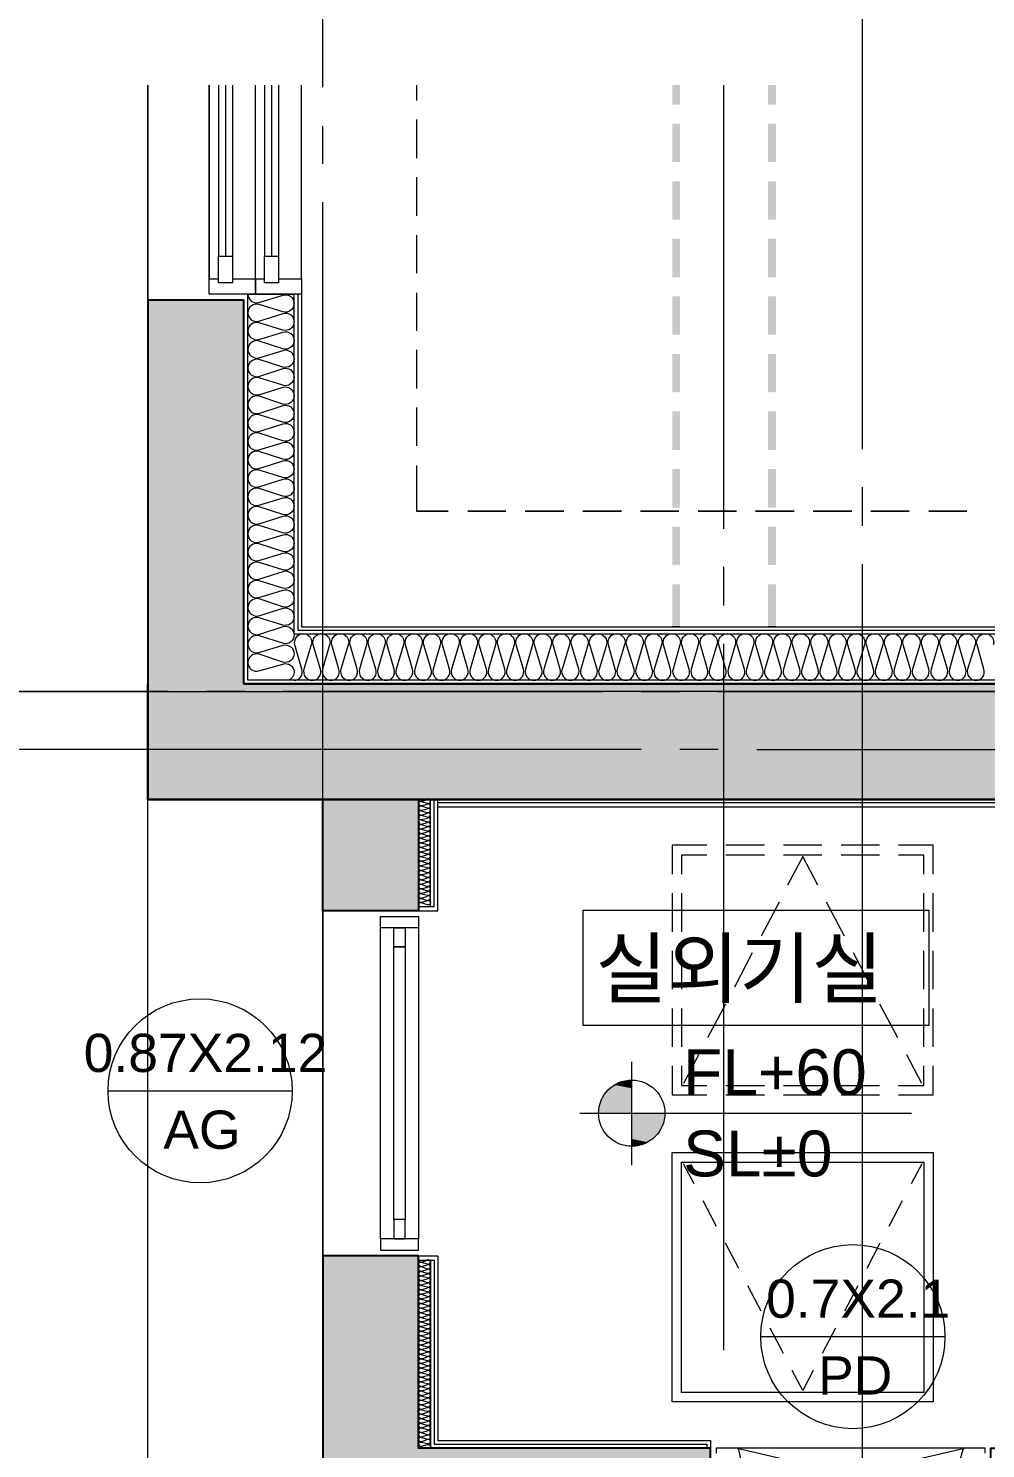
# Model space of a CAD drawing. Header units: millimetres. Extents: x 906 to 41302, y 848 to 28850.
# Drawn here: x 15988 to 18481, y 19970 to 23669 of the extents above; entities that cross this region are included whole.
import ezdxf

# ---------------------------------------------------------------- set-up
doc = ezdxf.new("R2010")
doc.units = ezdxf.units.MM
for name, color, linetype in [('PDF_A-ANNO-PONT', 7, 'Continuous'), ('PDF_A-FLOR-ROOM-IDEN', 7, 'Continuous'), ('PDF_A-ST-AXIS-CEN', 7, 'Continuous'), ('PDF_A-WIN-IDEN', 7, 'Continuous'), ('PDF_X-단위세대$및$주동평면도$A-DOOR', 7, 'Continuous'), ('PDF_X-단위세대$및$주동평면도$A-FIN-INSL', 7, 'Continuous'), ('PDF_X-단위세대$및$주동평면도$A-FIN-INSL-HID', 7, 'Continuous'), ('PDF_X-단위세대$및$주동평면도$A-FLOR-EQPM', 7, 'Continuous'), ('PDF_X-단위세대$및$주동평면도$A-FLOR-FLIN-TYP', 7, 'Continuous'), ('PDF_X-단위세대$및$주동평면도$A-FLOR-OPEN-BELO', 7, 'Continuous'), ('PDF_X-단위세대$및$주동평면도$A-ST-AXIS-CEN', 7, 'Continuous'), ('PDF_X-단위세대$및$주동평면도$A-ST-AXIS-CEN-SUB', 7, 'Continuous'), ('PDF_X-단위세대$및$주동평면도$A-ST-CONC', 7, 'Continuous'), ('PDF_X-단위세대$및$주동평면도$A-WALL-DRY', 7, 'Continuous'), ('PDF_X-단위세대$및$주동평면도$A-WIN', 7, 'Continuous'), ('PDF_문자', 7, 'Continuous')]:
    doc.layers.add(name, color=color, linetype=linetype)
doc.layers.add('PDF_X-단위세대$및$주동평면도$A-FIN-INSL-HAT', color=7, linetype='Continuous', true_color=0x666666)
doc.layers.add('PDF_X-단위세대$및$주동평면도$S-ST-CONC-PAT1', color=7, linetype='Continuous', true_color=0xb7b7b7)
doc.styles.add('PDF Arial', font='arial.ttf')

msp = doc.modelspace()

# ---------------------------------------------------------------- linework, layer by layer
at = {"layer": 'PDF_A-ANNO-PONT', "lineweight": 13}
for points in [[(17558.8, 20977.2), (17558.8, 20708.4)], [(18288, 20842.8), (17424.4, 20842.8)]]:
    msp.add_lwpolyline(points, dxfattribs=at)
msp.add_circle((17559.3, 20843.4), 86.3, dxfattribs=at)
at = {"layer": 'PDF_A-ANNO-PONT', "transparency": 33554559}
for points in [[(17502.7, 20908.4), (17558.8, 20897.9), (17492.1, 20897.9)], [(17515.4, 20916.9), (17558.8, 20908.4), (17502.7, 20908.4)], [(17558.8, 20908.4), (17502.7, 20908.4), (17558.8, 20897.9)], [(17529.2, 20923.3), (17558.8, 20916.9), (17515.4, 20916.9)], [(17558.8, 20916.9), (17515.4, 20916.9), (17558.8, 20908.4)], [(17544, 20927.5), (17558.8, 20923.3), (17529.2, 20923.3)], [(17558.8, 20923.3), (17529.2, 20923.3), (17558.8, 20916.9)], [(17558.8, 20928.6), (17558.8, 20927.5), (17544, 20927.5)], [(17558.8, 20927.5), (17544, 20927.5), (17558.8, 20923.3)], [(17477.3, 20872.5), (17558.8, 20857.6), (17474.2, 20857.6)], [(17483.7, 20886.2), (17558.8, 20872.5), (17477.3, 20872.5)], [(17558.8, 20872.5), (17477.3, 20872.5), (17558.8, 20857.6)], [(17492.1, 20897.9), (17558.8, 20886.2), (17483.7, 20886.2)], [(17558.8, 20886.2), (17483.7, 20886.2), (17558.8, 20872.5)], [(17558.8, 20897.9), (17492.1, 20897.9), (17558.8, 20886.2)], [(17474.2, 20857.6), (17558.8, 20842.8), (17472, 20842.8)], [(17558.8, 20857.6), (17474.2, 20857.6), (17558.8, 20842.8)], [(17645.6, 20842.8), (17558.8, 20842.8), (17643.5, 20828)], [(17558.8, 20842.8), (17643.5, 20828), (17558.8, 20828)], [(17643.5, 20828), (17558.8, 20828), (17640.3, 20813.2)], [(17558.8, 20828), (17640.3, 20813.2), (17558.8, 20813.2)], [(17640.3, 20813.2), (17558.8, 20813.2), (17634, 20799.4)], [(17558.8, 20813.2), (17634, 20799.4), (17558.8, 20799.4)], [(17634, 20799.4), (17558.8, 20799.4), (17624.4, 20786.7)], [(17558.8, 20799.4), (17624.4, 20786.7), (17558.8, 20786.7)], [(17624.4, 20786.7), (17558.8, 20786.7), (17613.9, 20776.2)], [(17558.8, 20786.7), (17613.9, 20776.2), (17558.8, 20776.2)], [(17613.9, 20776.2), (17558.8, 20776.2), (17602.2, 20767.7)], [(17558.8, 20776.2), (17602.2, 20767.7), (17558.8, 20767.7)], [(17602.2, 20767.7), (17558.8, 20767.7), (17588.5, 20761.3)], [(17558.8, 20767.7), (17588.5, 20761.3), (17558.8, 20761.3)], [(17558.8, 20761.3), (17558.8, 20757.1), (17573.6, 20757.1)], [(17558.8, 20761.3), (17588.5, 20761.3), (17573.6, 20757.1)], [(17558.8, 20757.1), (17573.6, 20757.1), (17558.8, 20756)]]:
    msp.add_solid(points, dxfattribs=at)
at = {"layer": 'PDF_A-FLOR-ROOM-IDEN', "lineweight": 13}
msp.add_lwpolyline([(17432.9, 21071.4), (17432.9, 21372), (18332.5, 21372), (18332.5, 21071.4)], close=True, dxfattribs=at)
at = {"layer": 'PDF_A-ST-AXIS-CEN', "lineweight": 5}
for points in [[(16754.5, 23516.2), (16754.5, 25021.1)], [(17884.8, 21791.1), (19884, 21791.1), (19884, 25021.1)], [(18160, 22573.2), (18160, 25021.1)], [(16754.5, 23316.2), (16754.5, 23415.6)], [(16754.5, 20216.3), (16754.5, 23216.7)], [(18160, 22373.2), (18160, 22473.7)], [(18160, 19825.8), (18160, 22273.7)], [(17584.2, 21791.1), (14584.9, 21791.1)], [(17784.2, 21791.1), (17684.8, 21791.1)], [(16754.5, 20016.3), (16754.5, 20115.8)]]:
    msp.add_lwpolyline(points, dxfattribs=at)
at = {"layer": 'PDF_A-WIN-IDEN', "lineweight": 13}
for points in [[(16674.1, 20901), (16194.6, 20901)], [(18374.8, 20260.7), (17894.3, 20260.7)]]:
    msp.add_lwpolyline(points, dxfattribs=at)
for centre in [(16435.4, 20901.6), (18135.1, 20261.3)]:
    msp.add_circle(centre, 239.7, dxfattribs=at)
at = {"layer": 'PDF_X-단위세대$및$주동평면도$A-DOOR', "lineweight": 9}
for points in [[(17844.6, 19887.2), (17844.6, 19939), (17838.2, 19967.6, 0.364335), (17834, 19970.8), (17780, 19970.8), (17779, 19970.8), (17779, 19958.1)], [(18479.6, 19958.1), (18479.6, 19970.8), (18478.5, 19970.8), (18425.6, 19970.8, 0.364335), (18421.4, 19967.6), (18414, 19939), (18414, 19887.2)]]:
    msp.add_lwpolyline(points, format="xyb", dxfattribs=at)
for points in [[(17779, 19970.8), (17779, 19970.8)], [(17780, 19970.8), (17780, 19970.8)], [(17834, 19970.8), (17834, 19970.8)], [(18425.6, 19970.8), (18425.6, 19970.8)], [(18478.5, 19970.8), (18478.5, 19970.8)], [(18479.6, 19970.8), (18479.6, 19970.8)]]:
    msp.add_lwpolyline(points, dxfattribs=at)
at = {"layer": 'PDF_X-단위세대$및$주동평면도$A-DOOR', "lineweight": 5}
msp.add_lwpolyline([(18425.6, 19970.8), (17834, 19970.8), (18435.1, 19831.1), (17824.5, 19831.1)], close=True, dxfattribs=at)
at = {"layer": 'PDF_X-단위세대$및$주동평면도$A-FIN-INSL', "lineweight": 5}
for points in [[(22605, 23521.5), (22605, 21971), (16559.8, 21971), (16559.8, 22976.4), (16679.3, 22976.4), (16679.3, 22091.7), (22474.8, 22091.7), (22474.8, 23521.5)], [(17034.9, 21381.5), (17034.9, 21660.9)], [(17034.9, 20460.8), (17034.9, 19970.8)]]:
    msp.add_lwpolyline(points, dxfattribs=at)
at = {"layer": 'PDF_X-단위세대$및$주동평면도$A-FIN-INSL-HAT', "lineweight": 9}
for points in [[(16559.8, 22977, 0.501617), (16588.3, 22955.3), (16651.2, 22974.4, -0.501617), (16680.4, 22952.6, -0.501617), (16650.8, 22930.9), (16589, 22950.1, 0.501617), (16559.8, 22928.3, 0.501617), (16588.3, 22906.6), (16651.2, 22926.8, -0.501617), (16680.4, 22905, -0.501617), (16650.8, 22883.3), (16589, 22902.5, 0.501617), (16559.8, 22880.7, 0.501617), (16588.3, 22859), (16651.2, 22878.1, -0.501617), (16680.4, 22856.3, -0.501617), (16650.8, 22834.6), (16589, 22854.8, 0.501617), (16559.8, 22833, 0.501617), (16588.3, 22811.3), (16651.2, 22830.5, -0.501617), (16680.4, 22808.7, -0.501617), (16650.8, 22787), (16589, 22806.2, 0.501617), (16559.8, 22784.3, 0.501617), (16588.3, 22762.6), (16651.2, 22782.9, -0.501617), (16680.4, 22761.1, -0.501617), (16650.8, 22739.4), (16589, 22758.5, 0.501617), (16559.8, 22736.7, 0.501617), (16588.3, 22715), (16651.2, 22734.2, -0.501617), (16680.4, 22712.4, -0.501617), (16650.8, 22690.7), (16589, 22710.9, 0.501617), (16559.8, 22689.1, 0.501617), (16588.3, 22666.3), (16651.2, 22686.6, -0.501617), (16680.4, 22664.8, -0.501617), (16650.8, 22643.1), (16589, 22662.2, 0.501617), (16559.8, 22640.4, 0.501617), (16588.3, 22618.7), (16651.2, 22638.9, -0.501617), (16680.4, 22617.1, -0.501617), (16650.8, 22594.4), (16589, 22614.6, 0.501617), (16559.8, 22592.8, 0.501617), (16588.3, 22571.1), (16651.2, 22590.3, -0.501617), (16680.4, 22568.4, -0.501617), (16650.8, 22546.7), (16589, 22567, 0.501617), (16559.8, 22545.2, 0.501617), (16588.3, 22522.4), (16651.2, 22542.6, -0.501617), (16680.4, 22520.8, -0.501617), (16650.8, 22499.1), (16589, 22518.3, 0.501617), (16559.8, 22496.5, 0.501617), (16588.3, 22474.8), (16651.2, 22495, -0.501617), (16680.4, 22473.2, -0.501617), (16650.8, 22450.4), (16589, 22470.7, 0.501617), (16559.8, 22448.9, 0.501617), (16588.3, 22427.2), (16651.2, 22446.3, -0.501617), (16680.4, 22424.5, -0.501617), (16650.8, 22402.8), (16589, 22423, 0.501617), (16559.8, 22401.2, 0.501617), (16588.3, 22378.5), (16651.2, 22398.7, -0.501617), (16680.4, 22376.9, -0.501617), (16650.8, 22355.2), (16589, 22374.4, 0.501617), (16559.8, 22352.5, 0.501617), (16588.3, 22330.8), (16651.2, 22350, -0.501617), (16680.4, 22328.2, -0.501617), (16650.8, 22306.5), (16589, 22326.7, 0.501617), (16559.8, 22304.9, 0.501617), (16588.3, 22283.2), (16651.2, 22302.4, -0.501617), (16680.4, 22280.6, -0.501617), (16650.8, 22258.9), (16589, 22278, 0.501617), (16559.8, 22256.2, 0.501617), (16588.3, 22234.5), (16651.2, 22254.8, -0.501617), (16680.4, 22233, -0.501617), (16650.8, 22211.3), (16589, 22230.4, 0.501617), (16559.8, 22208.6, 0.501617), (16588.3, 22186.9), (16651.2, 22206.1, -0.501617), (16680.4, 22184.3, -0.501617), (16650.8, 22162.6), (16589, 22182.8, 0.501617), (16559.8, 22161, 0.501617), (16588.3, 22139.3), (16651.2, 22158.5, -0.501617), (16680.4, 22136.6, -0.501617), (16650.8, 22114.9), (16589, 22134.1, 0.501617), (16559.8, 22112.3, 0.501617), (16588.3, 22090.6), (16651.2, 22110.8, -0.501617), (16680.4, 22089, -0.501617), (16650.8, 22067.3), (16589, 22086.5, 0.501617), (16559.8, 22064.7, 0.501617), (16588.3, 22043), (16651.2, 22062.1, -0.501617), (16680.4, 22040.3, -0.501617), (16650.8, 22018.6), (16589, 22038.9, 0.501617), (16559.8, 22017.1, 0.501617), (16588.3, 21995.4), (16650.8, 22013.3, -0.501617), (16680.4, 21992.7, -0.318435), (16665.2, 21971.2)], [(16679.9, 21971, 0.501617), (16700.5, 21999.6), (16682.4, 22063.5, -0.501617), (16704.2, 22092.7, -0.501617), (16724.9, 22063.1), (16705.7, 22000.3, 0.501617), (16727.5, 21971, 0.501617), (16749.2, 21999.6), (16730, 22063.5, -0.501617), (16751.8, 22092.7, -0.501617), (16772.5, 22063.1), (16754.4, 22000.3, 0.501617), (16776.2, 21971, 0.501617), (16796.8, 21999.6), (16778.7, 22063.5, -0.501617), (16800.5, 22092.7, -0.501617), (16821.2, 22063.1), (16802, 22000.3, 0.501617), (16823.8, 21971, 0.501617), (16844.4, 21999.6), (16826.3, 22063.5, -0.501617), (16848.1, 22092.7, -0.501617), (16868.8, 22063.1), (16850.7, 22000.3, 0.501617), (16872.5, 21971, 0.501617), (16893.1, 21999.6), (16874, 22063.5, -0.501617), (16895.8, 22092.7, -0.501617), (16916.4, 22063.1), (16898.3, 22000.3, 0.501617), (16920.1, 21971, 0.501617), (16940.8, 21999.6), (16922.6, 22063.5, -0.501617), (16944.5, 22092.7, -0.501617), (16965.1, 22063.1), (16945.9, 22000.3, 0.501617), (16967.7, 21971, 0.501617), (16988.4, 21999.6), (16970.3, 22063.5, -0.501617), (16992.1, 22092.7, -0.501617), (17012.7, 22063.1), (16994.6, 22000.3, 0.501617), (17016.4, 21971, 0.501617), (17037.1, 21999.6), (17017.9, 22063.5, -0.501617), (17039.7, 22092.7, -0.501617), (17060.3, 22063.1), (17042.2, 22000.3, 0.501617), (17064, 21971, 0.501617), (17084.7, 21999.6), (17066.6, 22063.5, -0.501617), (17088.4, 22092.7, -0.501617), (17109, 22063.1), (17089.9, 22000.3, 0.501617), (17111.7, 21971, 0.501617), (17132.3, 21999.6), (17114.2, 22063.5, -0.501617), (17136, 22092.7, -0.501617), (17156.7, 22063.1), (17138.5, 22000.3, 0.501617), (17160.4, 21971, 0.501617), (17181, 21999.6), (17161.8, 22063.5, -0.501617), (17183.6, 22092.7, -0.501617), (17204.3, 22063.1), (17186.2, 22000.3, 0.501617), (17208, 21971, 0.501617), (17228.6, 21999.6), (17210.5, 22063.5, -0.501617), (17232.3, 22092.7, -0.501617), (17253, 22063.1), (17233.8, 22000.3, 0.501617), (17255.6, 21971, 0.501617), (17277.3, 21999.6), (17258.1, 22063.5, -0.501617), (17279.9, 22092.7, -0.501617), (17300.6, 22063.1), (17282.5, 22000.3, 0.501617), (17304.3, 21971, 0.501617), (17324.9, 21999.6), (17305.8, 22063.5, -0.501617), (17327.6, 22092.7, -0.501617), (17349.3, 22063.1), (17330.1, 22000.3, 0.501617), (17351.9, 21971, 0.501617), (17372.6, 21999.6), (17354.4, 22063.5, -0.501617), (17376.3, 22092.7, -0.501617), (17396.9, 22063.1), (17377.7, 22000.3, 0.501617), (17399.5, 21971, 0.501617), (17421.2, 21999.6), (17402.1, 22063.5, -0.501617), (17423.9, 22092.7, -0.501617), (17444.5, 22063.1), (17426.4, 22000.3, 0.501617), (17448.2, 21971, 0.501617), (17468.9, 21999.6), (17449.7, 22063.5, -0.501617), (17471.5, 22092.7, -0.501617), (17493.2, 22063.1), (17474, 22000.3, 0.501617), (17495.8, 21971, 0.501617), (17516.5, 21999.6), (17498.4, 22063.5, -0.501617), (17520.2, 22092.7, -0.501617), (17540.8, 22063.1), (17521.7, 22000.3, 0.501617), (17543.5, 21971, 0.501617), (17565.2, 21999.6), (17546, 22063.5, -0.501617), (17567.8, 22092.7, -0.501617), (17588.5, 22063.1), (17570.3, 22000.3, 0.501617), (17592.2, 21971, 0.501617), (17612.8, 21999.6), (17594.7, 22063.5, -0.501617), (17616.5, 22092.7, -0.501617), (17637.1, 22063.1), (17618, 22000.3, 0.501617), (17639.8, 21971, 0.501617), (17660.4, 21999.6), (17642.3, 22063.5, -0.501617), (17664.1, 22092.7, -0.501617), (17684.8, 22063.1), (17666.7, 22000.3, 0.501617), (17688.5, 21971, 0.501617), (17709.1, 21999.6), (17689.9, 22063.5, -0.501617), (17711.7, 22092.7, -0.501617), (17732.4, 22063.1), (17714.3, 22000.3, 0.501617), (17736.1, 21971, 0.501617), (17756.7, 21999.6), (17738.6, 22063.5, -0.501617), (17760.4, 22092.7, -0.501617), (17781.1, 22063.1), (17761.9, 22000.3, 0.501617), (17783.7, 21971, 0.501617), (17804.4, 21999.6), (17786.2, 22063.5, -0.501617), (17808.1, 22092.7, -0.501617), (17828.7, 22063.1), (17810.6, 22000.3, 0.501617), (17832.4, 21971, 0.501617), (17853, 21999.6), (17833.9, 22063.5, -0.501617), (17855.7, 22092.7, -0.501617), (17876.3, 22063.1), (17858.2, 22000.3, 0.501617), (17880, 21971, 0.501617), (17900.7, 21999.6), (17882.6, 22063.5, -0.501617), (17904.4, 22092.7, -0.501617), (17925, 22063.1), (17905.8, 22000.3, 0.501617), (17927.6, 21971, 0.501617), (17948.3, 21999.6), (17930.2, 22063.5, -0.501617), (17952, 22092.7, -0.501617), (17972.6, 22063.1), (17954.5, 22000.3, 0.501617), (17976.3, 21971, 0.501617), (17997, 21999.6), (17977.8, 22063.5, -0.501617), (17999.6, 22092.7, -0.501617), (18021.3, 22063.1), (18002.1, 22000.3, 0.501617), (18024, 21971, 0.501617), (18044.6, 21999.6), (18026.5, 22063.5, -0.501617), (18048.3, 22092.7, -0.501617), (18068.9, 22063.1), (18049.8, 22000.3, 0.501617), (18071.6, 21971, 0.501617), (18093.3, 21999.6), (18074.1, 22063.5, -0.501617), (18095.9, 22092.7, -0.501617), (18116.6, 22063.1), (18098.5, 22000.3, 0.501617), (18120.3, 21971, 0.501617), (18140.9, 21999.6), (18121.7, 22063.5, -0.501617), (18143.5, 22092.7, -0.501617), (18165.2, 22063.1), (18146.1, 22000.3, 0.501617), (18167.9, 21971, 0.501617), (18188.5, 21999.6), (18170.4, 22063.5, -0.501617), (18192.2, 22092.7, -0.501617), (18212.9, 22063.1), (18193.7, 22000.3, 0.501617), (18215.5, 21971, 0.501617), (18237.2, 21999.6), (18218, 22063.5, -0.501617), (18239.9, 22092.7, -0.501617), (18260.5, 22063.1), (18242.4, 22000.3, 0.501617), (18264.2, 21971, 0.501617), (18284.8, 21999.6), (18265.7, 22063.5, -0.501617), (18287.5, 22092.7, -0.501617), (18309.2, 22063.1), (18290, 22000.3, 0.501617), (18311.8, 21971, 0.501617), (18332.5, 21999.6), (18314.4, 22063.5, -0.501617), (18336.2, 22092.7, -0.501617), (18356.8, 22063.1), (18338.7, 22000.3, 0.501617), (18360.5, 21971, 0.501617), (18381.1, 21999.6), (18362, 22063.5, -0.501617), (18383.8, 22092.7, -0.501617), (18404.4, 22063.1), (18386.3, 22000.3, 0.501617), (18408.1, 21971, 0.501617), (18428.8, 21999.6), (18410.7, 22063.5, -0.501617), (18432.5, 22092.7, -0.501617), (18453.1, 22063.1), (18433.9, 22000.3, 0.501617), (18455.8, 21971, 0.501617), (18476.4, 21999.6), (18458.3, 22063.5, -0.501617), (18480.1, 22092.7, -0.501617), (18500.7, 22063.1)], [(17027.5, 21396.3), (17011.7, 21392.3, -0.501898), (17004.3, 21397.9, -0.501898), (17011.7, 21402.7), (17027.5, 21397.2, -0.501898), (17034.9, 21391.6, -0.501898), (17027.5, 21385.8), (17011.7, 21391, 0.501898), (17004.3, 21386.3, 0.203295), (17006, 21382.1)], [(17011.7, 19998.3), (17027.5, 19994.3, 0.501898), (17034.9, 19999.9, 0.501898), (17027.5, 20004.6), (17011.7, 19999.1, 0.501898), (17004.3, 19993.5, 0.501898), (17011.7, 19986.6), (17027.5, 19982.6, 0.501898), (17034.9, 19988.2, 0.501898), (17027.5, 19993), (17011.7, 19987.5, 0.501898), (17004.3, 19981.9, 0.501898), (17011.7, 19976.1), (17027.5, 19980.3, -0.501898), (17034.9, 19975.5, -0.203295), (17033.2, 19971.3)]]:
    msp.add_lwpolyline(points, format="xyb", dxfattribs=at)
for points in [[(16559.8, 22976.4), (16559.8, 22976.4)], [(16679.3, 21971), (16679.3, 21971)], [(17004.3, 21660.9), (17004.3, 21660.9)], [(17011.7, 21655.6), (17027.5, 21660.9)], [(17027.5, 21650.3), (17011.7, 21654.6)], [(17011.7, 21644), (17027.5, 21648.2)], [(17027.5, 21637.6), (17011.7, 21642.9)], [(17011.7, 21632.3), (17027.5, 21636.6)], [(17027.5, 21626), (17011.7, 21630.2)], [(17011.7, 21619.6), (17027.5, 21624.9)], [(17027.5, 21614.4), (17011.7, 21618.6)], [(17011.7, 21608), (17027.5, 21612.2)], [(17027.5, 21601.7), (17011.7, 21606.9)], [(17011.7, 21596.4), (17027.5, 21600.6)], [(17027.5, 21590), (17011.7, 21594.2)], [(17011.7, 21583.7), (17027.5, 21589)], [(17027.5, 21578.4), (17011.7, 21582.6)], [(17011.7, 21572), (17027.5, 21576.3)], [(17027.5, 21565.7), (17011.7, 21571)], [(17011.7, 21560.4), (17027.5, 21564.6)], [(17027.5, 21554), (17011.7, 21558.3)], [(17011.7, 21547.7), (17027.5, 21553)], [(17027.5, 21542.4), (17011.7, 21546.6)], [(17011.7, 21536), (17027.5, 21540.3)], [(17027.5, 21529.7), (17011.7, 21535)], [(17011.7, 21524.4), (17027.5, 21528.6)], [(17027.5, 21518), (17011.7, 21522.3)], [(17011.7, 21511.7), (17027.5, 21517)], [(17027.5, 21506.4), (17011.7, 21510.6)], [(17011.7, 21500.1), (17027.5, 21504.3)], [(17027.5, 21493.7), (17011.7, 21499)], [(17011.7, 21488.4), (17027.5, 21492.6)], [(17027.5, 21482.1), (17011.7, 21486.3)], [(17011.7, 21475.7), (17027.5, 21481)], [(17027.5, 21469.4), (17011.7, 21474.7)], [(17011.7, 21464.1), (17027.5, 21468.3)], [(17027.5, 21457.7), (17011.7, 21463)], [(17011.7, 21451.4), (17027.5, 21456.7)], [(17027.5, 21446.1), (17011.7, 21450.3)], [(17011.7, 21439.7), (17027.5, 21445)], [(17027.5, 21433.4), (17011.7, 21438.7)], [(17011.7, 21428.1), (17027.5, 21432.3)], [(17027.5, 21421.7), (17011.7, 21427)], [(17011.7, 21415.4), (17027.5, 21420.7)], [(17027.5, 21410.1), (17011.7, 21414.3)], [(17011.7, 21403.7), (17027.5, 21409)], [(17004.3, 20460.8), (17004.3, 20460.8)], [(17011.7, 20455.5), (17027.5, 20460.8)], [(17027.5, 20450.2), (17011.7, 20454.4)], [(17011.7, 20443.8), (17027.5, 20448.1)], [(17027.5, 20437.5), (17011.7, 20442.8)], [(17011.7, 20432.2), (17027.5, 20436.4)], [(17027.5, 20425.8), (17011.7, 20430.1)], [(17011.7, 20419.5), (17027.5, 20424.8)], [(17027.5, 20414.2), (17011.7, 20418.4)], [(17011.7, 20407.9), (17027.5, 20412.1)], [(17027.5, 20401.5), (17011.7, 20406.8)], [(17011.7, 20396.2), (17027.5, 20400.4)], [(17027.5, 20389.9), (17011.7, 20394.1)], [(17011.7, 20383.5), (17027.5, 20388.8)], [(17027.5, 20378.2), (17011.7, 20382.5)], [(17011.7, 20371.9), (17027.5, 20376.1)], [(17027.5, 20365.5), (17011.7, 20370.8)], [(17011.7, 20360.2), (17027.5, 20364.5)], [(17027.5, 20353.9), (17011.7, 20358.1)], [(17011.7, 20347.5), (17027.5, 20352.8)], [(17027.5, 20342.2), (17011.7, 20346.5)], [(17011.7, 20335.9), (17027.5, 20340.1)], [(17027.5, 20329.5), (17011.7, 20334.8)], [(17011.7, 20324.2), (17027.5, 20328.5)], [(17027.5, 20317.9), (17011.7, 20322.1)], [(17011.7, 20311.5), (17027.5, 20316.8)], [(17027.5, 20306.3), (17011.7, 20310.5)], [(17011.7, 20299.9), (17027.5, 20304.1)], [(17027.5, 20293.6), (17011.7, 20298.8)], [(17011.7, 20288.3), (17027.5, 20292.5)], [(17027.5, 20281.9), (17011.7, 20286.1)], [(17011.7, 20275.6), (17027.5, 20280.9)], [(17027.5, 20270.3), (17011.7, 20274.5)], [(17011.7, 20263.9), (17027.5, 20268.2)], [(17027.5, 20257.6), (17011.7, 20262.9)], [(17011.7, 20252.3), (17027.5, 20256.5)], [(17027.5, 20245.9), (17011.7, 20250.2)], [(17011.7, 20239.6), (17027.5, 20244.9)], [(17027.5, 20234.3), (17011.7, 20238.5)], [(17011.7, 20227.9), (17027.5, 20232.2)], [(17027.5, 20221.6), (17011.7, 20226.9)], [(17011.7, 20216.3), (17027.5, 20220.5)], [(17027.5, 20209.9), (17011.7, 20214.2)], [(17011.7, 20203.6), (17027.5, 20208.9)], [(17027.5, 20198.3), (17011.7, 20202.5)], [(17011.7, 20192), (17027.5, 20196.2)], [(17027.5, 20185.6), (17011.7, 20190.9)], [(17011.7, 20180.3), (17027.5, 20184.5)], [(17027.5, 20174), (17011.7, 20178.2)], [(17011.7, 20167.6), (17027.5, 20172.9)], [(17027.5, 20162.3), (17011.7, 20166.6)], [(17011.7, 20156), (17027.5, 20160.2)], [(17027.5, 20149.6), (17011.7, 20154.9)], [(17011.7, 20144.3), (17027.5, 20148.6)], [(17027.5, 20138), (17011.7, 20142.2)], [(17011.7, 20131.6), (17027.5, 20136.9)], [(17027.5, 20126.3), (17011.7, 20130.6)], [(17011.7, 20120), (17027.5, 20124.2)], [(17027.5, 20113.6), (17011.7, 20118.9)], [(17011.7, 20108.3), (17027.5, 20112.6)], [(17027.5, 20102), (17011.7, 20106.2)], [(17011.7, 20095.6), (17027.5, 20100.9)], [(17027.5, 20090.4), (17011.7, 20094.6)], [(17011.7, 20084), (17027.5, 20088.2)], [(17027.5, 20077.7), (17011.7, 20082.9)], [(17011.7, 20072.4), (17027.5, 20076.6)], [(17027.5, 20066), (17011.7, 20070.2)], [(17011.7, 20059.7), (17027.5, 20065)], [(17027.5, 20054.4), (17011.7, 20058.6)], [(17011.7, 20048), (17027.5, 20052.3)], [(17027.5, 20041.7), (17011.7, 20047)], [(17011.7, 20036.4), (17027.5, 20040.6)], [(17027.5, 20030), (17011.7, 20034.3)], [(17011.7, 20023.7), (17027.5, 20029)], [(17027.5, 20018.4), (17011.7, 20022.6)], [(17011.7, 20012), (17027.5, 20016.3)], [(17027.5, 20005.7), (17011.7, 20011)]]:
    msp.add_lwpolyline(points, dxfattribs=at)
for centre, radius, start, end in [((17010.1, 21661.4), 5.82, 179.9863, 286.5943), ((17010.1, 21649.8), 5.81, 73.4057, 180.0137), ((17010.1, 21649.8), 5.82, 179.9863, 286.5943), ((17010.1, 21638.2), 5.81, 73.4057, 180.0137), ((17029.1, 21656.2), 5.82, 359.9863, 106.5943), ((17029.1, 21656.2), 5.81, 253.4057, 0.0137), ((17029.1, 21643.5), 5.82, 359.9863, 106.5943), ((17029.1, 21643.5), 5.81, 253.4057, 0.0137), ((17010.1, 21638.2), 5.82, 179.9863, 286.5943), ((17010.1, 21625.5), 5.81, 73.4057, 180.0137), ((17010.1, 21625.5), 5.82, 179.9863, 286.5943), ((17010.1, 21613.8), 5.81, 73.4057, 180.0137), ((17010.1, 21613.8), 5.82, 179.9863, 286.5943), ((17010.1, 21602.2), 5.81, 73.4057, 180.0137), ((17029.1, 21631.8), 5.82, 359.9863, 106.5943), ((17029.1, 21631.8), 5.81, 253.4057, 0.0137), ((17029.1, 21620.2), 5.82, 359.9863, 106.5943), ((17029.1, 21620.2), 5.81, 253.4057, 0.0137), ((17029.1, 21607.5), 5.82, 359.9863, 106.5943), ((17029.1, 21607.5), 5.81, 253.4057, 0.0137), ((17010.1, 21602.2), 5.82, 179.9863, 286.5943), ((17010.1, 21589.5), 5.81, 73.4057, 180.0137), ((17010.1, 21589.5), 5.82, 179.9863, 286.5943), ((17010.1, 21577.8), 5.81, 73.4057, 180.0137), ((17010.1, 21577.8), 5.82, 179.9863, 286.5943), ((17010.1, 21566.2), 5.81, 73.4057, 180.0137), ((17029.1, 21595.8), 5.82, 359.9863, 106.5943), ((17029.1, 21595.8), 5.81, 253.4057, 0.0137), ((17029.1, 21584.2), 5.82, 359.9863, 106.5943), ((17029.1, 21584.2), 5.81, 253.4057, 0.0137), ((17029.1, 21571.5), 5.82, 359.9863, 106.5943), ((17029.1, 21571.5), 5.81, 253.4057, 0.0137), ((17010.1, 21566.2), 5.82, 179.9863, 286.5943), ((17010.1, 21553.5), 5.81, 73.4057, 180.0137), ((17010.1, 21553.5), 5.82, 179.9863, 286.5943), ((17010.1, 21541.9), 5.81, 73.4057, 180.0137), ((17010.1, 21541.9), 5.82, 179.9863, 286.5943), ((17010.1, 21530.2), 5.81, 73.4057, 180.0137), ((17029.1, 21559.9), 5.82, 359.9863, 106.5943), ((17029.1, 21559.8), 5.81, 253.4057, 0.0137), ((17029.1, 21548.2), 5.82, 359.9863, 106.5943), ((17029.1, 21548.2), 5.81, 253.4057, 0.0137), ((17029.1, 21535.5), 5.82, 359.9863, 106.5943), ((17029.1, 21535.5), 5.81, 253.4057, 0.0137), ((17010.1, 21530.2), 5.82, 179.9863, 286.5943), ((17010.1, 21517.5), 5.81, 73.4057, 180.0137), ((17010.1, 21517.5), 5.82, 179.9863, 286.5943), ((17010.1, 21505.9), 5.81, 73.4057, 180.0137), ((17010.1, 21505.9), 5.82, 179.9863, 286.5943), ((17010.1, 21494.2), 5.81, 73.4057, 180.0137), ((17010.1, 21494.2), 5.82, 179.9863, 286.5943), ((17029.1, 21523.9), 5.82, 359.9863, 106.5943), ((17029.1, 21523.9), 5.81, 253.4057, 0.0137), ((17029.1, 21512.2), 5.82, 359.9863, 106.5943), ((17029.1, 21512.2), 5.81, 253.4057, 0.0137), ((17029.1, 21499.5), 5.82, 359.9863, 106.5943), ((17029.1, 21499.5), 5.81, 253.4057, 0.0137), ((17029.1, 21487.9), 5.82, 359.9863, 106.5943), ((17010.1, 21481.5), 5.81, 73.4057, 180.0137), ((17010.1, 21481.5), 5.82, 179.9863, 286.5943), ((17010.1, 21469.9), 5.81, 73.4057, 180.0137), ((17010.1, 21469.9), 5.82, 179.9863, 286.5943), ((17010.1, 21458.3), 5.81, 73.4057, 180.0137), ((17010.1, 21458.2), 5.82, 179.9863, 286.5943), ((17029.1, 21487.9), 5.81, 253.4057, 0.0137), ((17029.1, 21476.2), 5.82, 359.9863, 106.5943), ((17029.1, 21476.2), 5.81, 253.4057, 0.0137), ((17029.1, 21463.5), 5.82, 359.9863, 106.5943), ((17029.1, 21463.5), 5.81, 253.4057, 0.0137), ((17029.1, 21451.9), 5.82, 359.9863, 106.5943), ((17010.1, 21445.6), 5.81, 73.4057, 180.0137), ((17010.1, 21445.5), 5.82, 179.9863, 286.5943), ((17010.1, 21433.9), 5.81, 73.4057, 180.0137), ((17010.1, 21433.9), 5.82, 179.9863, 286.5943), ((17010.1, 21422.3), 5.81, 73.4057, 180.0137), ((17010.1, 21422.3), 5.82, 179.9863, 286.5943), ((17029.1, 21451.9), 5.81, 253.4057, 0.0137), ((17029.1, 21440.3), 5.82, 359.9863, 106.5943), ((17029.1, 21440.3), 5.81, 253.4057, 0.0137), ((17029.1, 21427.6), 5.82, 359.9863, 106.5943), ((17029.1, 21427.6), 5.81, 253.4057, 0.0137), ((17029.1, 21415.9), 5.82, 359.9863, 106.5943), ((17010.1, 21409.6), 5.81, 73.4057, 180.0137), ((17010.1, 21409.6), 5.82, 179.9863, 286.5943), ((17029.1, 21415.9), 5.81, 253.4057, 0.0137), ((17029.1, 21404.3), 5.82, 359.9863, 106.5943), ((17029.1, 21404.3), 5.81, 253.4057, 0.0137), ((17010.1, 20461.3), 5.82, 179.9863, 286.5943), ((17029.1, 20456), 5.82, 359.9863, 106.5943), ((17010.1, 20449.7), 5.81, 73.4057, 180.0137), ((17010.1, 20449.7), 5.82, 179.9863, 286.5943), ((17010.1, 20438), 5.81, 73.4057, 180.0137), ((17010.1, 20438), 5.82, 179.9863, 286.5943), ((17010.1, 20425.3), 5.81, 73.4057, 180.0137), ((17010.1, 20425.3), 5.82, 179.9863, 286.5943), ((17029.1, 20456), 5.81, 253.4057, 0.0137), ((17029.1, 20443.3), 5.82, 359.9863, 106.5943), ((17029.1, 20443.3), 5.81, 253.4057, 0.0137), ((17029.1, 20431.7), 5.82, 359.9863, 106.5943), ((17029.1, 20431.7), 5.81, 253.4057, 0.0137), ((17029.1, 20420), 5.82, 359.9863, 106.5943), ((17010.1, 20413.7), 5.81, 73.4057, 180.0137), ((17010.1, 20413.7), 5.82, 179.9863, 286.5943), ((17010.1, 20402), 5.81, 73.4057, 180.0137), ((17010.1, 20402), 5.82, 179.9863, 286.5943), ((17010.1, 20389.3), 5.81, 73.4057, 180.0137), ((17010.1, 20389.3), 5.82, 179.9863, 286.5943), ((17010.1, 20377.7), 5.81, 73.4057, 180.0137), ((17029.1, 20420), 5.81, 253.4057, 0.0137), ((17029.1, 20407.3), 5.82, 359.9863, 106.5943), ((17029.1, 20407.3), 5.81, 253.4057, 0.0137), ((17029.1, 20395.7), 5.82, 359.9863, 106.5943), ((17029.1, 20395.7), 5.81, 253.4057, 0.0137), ((17029.1, 20384), 5.82, 359.9863, 106.5943), ((17029.1, 20384), 5.81, 253.4057, 0.0137), ((17010.1, 20377.7), 5.82, 179.9863, 286.5943), ((17010.1, 20366.1), 5.81, 73.4057, 180.0137), ((17010.1, 20366), 5.82, 179.9863, 286.5943), ((17010.1, 20353.4), 5.81, 73.4057, 180.0137), ((17010.1, 20353.3), 5.82, 179.9863, 286.5943), ((17010.1, 20341.7), 5.81, 73.4057, 180.0137), ((17029.1, 20371.3), 5.82, 359.9863, 106.5943), ((17029.1, 20371.3), 5.81, 253.4057, 0.0137), ((17029.1, 20359.7), 5.82, 359.9863, 106.5943), ((17029.1, 20359.7), 5.81, 253.4057, 0.0137), ((17029.1, 20348.1), 5.82, 359.9863, 106.5943), ((17029.1, 20348.1), 5.81, 253.4057, 0.0137), ((17010.1, 20341.7), 5.82, 179.9863, 286.5943), ((17010.1, 20330.1), 5.81, 73.4057, 180.0137), ((17010.1, 20330.1), 5.82, 179.9863, 286.5943), ((17010.1, 20317.4), 5.81, 73.4057, 180.0137), ((17010.1, 20317.4), 5.82, 179.9863, 286.5943), ((17010.1, 20305.7), 5.81, 73.4057, 180.0137), ((17029.1, 20335.4), 5.82, 359.9863, 106.5943), ((17029.1, 20335.4), 5.81, 253.4057, 0.0137), ((17029.1, 20323.7), 5.82, 359.9863, 106.5943), ((17029.1, 20323.7), 5.81, 253.4057, 0.0137), ((17029.1, 20312.1), 5.82, 359.9863, 106.5943), ((17029.1, 20312.1), 5.81, 253.4057, 0.0137), ((17010.1, 20305.7), 5.82, 179.9863, 286.5943), ((17010.1, 20294.1), 5.81, 73.4057, 180.0137), ((17010.1, 20294.1), 5.82, 179.9863, 286.5943), ((17010.1, 20281.4), 5.81, 73.4057, 180.0137), ((17010.1, 20281.4), 5.82, 179.9863, 286.5943), ((17010.1, 20269.7), 5.81, 73.4057, 180.0137), ((17029.1, 20299.4), 5.82, 359.9863, 106.5943), ((17029.1, 20299.4), 5.81, 253.4057, 0.0137), ((17029.1, 20287.7), 5.82, 359.9863, 106.5943), ((17029.1, 20287.7), 5.81, 253.4057, 0.0137), ((17029.1, 20276.1), 5.82, 359.9863, 106.5943), ((17029.1, 20276.1), 5.81, 253.4057, 0.0137), ((17010.1, 20269.7), 5.82, 179.9863, 286.5943), ((17010.1, 20258.1), 5.81, 73.4057, 180.0137), ((17010.1, 20258.1), 5.82, 179.9863, 286.5943), ((17010.1, 20245.4), 5.81, 73.4057, 180.0137), ((17010.1, 20245.4), 5.82, 179.9863, 286.5943), ((17010.1, 20233.8), 5.81, 73.4057, 180.0137), ((17029.1, 20263.4), 5.82, 359.9863, 106.5943), ((17029.1, 20263.4), 5.81, 253.4057, 0.0137), ((17029.1, 20251.8), 5.82, 359.9863, 106.5943), ((17029.1, 20251.7), 5.81, 253.4057, 0.0137), ((17029.1, 20240.1), 5.82, 359.9863, 106.5943), ((17029.1, 20240.1), 5.81, 253.4057, 0.0137), ((17010.1, 20233.8), 5.82, 179.9863, 286.5943), ((17010.1, 20222.1), 5.81, 73.4057, 180.0137), ((17010.1, 20222.1), 5.82, 179.9863, 286.5943), ((17010.1, 20209.4), 5.81, 73.4057, 180.0137), ((17010.1, 20209.4), 5.82, 179.9863, 286.5943), ((17010.1, 20197.8), 5.81, 73.4057, 180.0137), ((17029.1, 20227.4), 5.82, 359.9863, 106.5943), ((17029.1, 20227.4), 5.81, 253.4057, 0.0137), ((17029.1, 20215.8), 5.82, 359.9863, 106.5943), ((17029.1, 20215.8), 5.81, 253.4057, 0.0137), ((17029.1, 20204.1), 5.82, 359.9863, 106.5943), ((17029.1, 20204.1), 5.81, 253.4057, 0.0137), ((17010.1, 20197.8), 5.82, 179.9863, 286.5943), ((17010.1, 20186.1), 5.81, 73.4057, 180.0137), ((17010.1, 20186.1), 5.82, 179.9863, 286.5943), ((17010.1, 20173.4), 5.81, 73.4057, 180.0137), ((17010.1, 20173.4), 5.82, 179.9863, 286.5943), ((17010.1, 20161.8), 5.81, 73.4057, 180.0137), ((17010.1, 20161.8), 5.82, 179.9863, 286.5943), ((17029.1, 20191.4), 5.82, 359.9863, 106.5943), ((17029.1, 20191.4), 5.81, 253.4057, 0.0137), ((17029.1, 20179.8), 5.82, 359.9863, 106.5943), ((17029.1, 20179.8), 5.81, 253.4057, 0.0137), ((17029.1, 20168.1), 5.82, 359.9863, 106.5943), ((17029.1, 20168.1), 5.81, 253.4057, 0.0137), ((17010.1, 20150.2), 5.81, 73.4057, 180.0137), ((17010.1, 20150.1), 5.82, 179.9863, 286.5943), ((17010.1, 20137.5), 5.81, 73.4057, 180.0137), ((17010.1, 20137.4), 5.82, 179.9863, 286.5943), ((17010.1, 20125.8), 5.81, 73.4057, 180.0137), ((17010.1, 20125.8), 5.82, 179.9863, 286.5943), ((17029.1, 20155.4), 5.82, 359.9863, 106.5943), ((17029.1, 20155.4), 5.81, 253.4057, 0.0137), ((17029.1, 20143.8), 5.82, 359.9863, 106.5943), ((17029.1, 20143.8), 5.81, 253.4057, 0.0137), ((17029.1, 20132.2), 5.82, 359.9863, 106.5943), ((17029.1, 20132.2), 5.81, 253.4057, 0.0137), ((17029.1, 20119.5), 5.82, 359.9863, 106.5943), ((17010.1, 20114.2), 5.81, 73.4057, 180.0137), ((17010.1, 20114.2), 5.82, 179.9863, 286.5943), ((17010.1, 20101.5), 5.81, 73.4057, 180.0137), ((17010.1, 20101.5), 5.82, 179.9863, 286.5943), ((17010.1, 20089.8), 5.81, 73.4057, 180.0137), ((17010.1, 20089.8), 5.82, 179.9863, 286.5943), ((17029.1, 20119.5), 5.81, 253.4057, 0.0137), ((17029.1, 20107.8), 5.82, 359.9863, 106.5943), ((17029.1, 20107.8), 5.81, 253.4057, 0.0137), ((17029.1, 20096.2), 5.82, 359.9863, 106.5943), ((17029.1, 20096.2), 5.81, 253.4057, 0.0137), ((17029.1, 20083.5), 5.82, 359.9863, 106.5943), ((17010.1, 20078.2), 5.81, 73.4057, 180.0137), ((17010.1, 20078.2), 5.82, 179.9863, 286.5943), ((17010.1, 20065.5), 5.81, 73.4057, 180.0137), ((17010.1, 20065.5), 5.82, 179.9863, 286.5943), ((17010.1, 20053.8), 5.81, 73.4057, 180.0137), ((17010.1, 20053.8), 5.82, 179.9863, 286.5943), ((17029.1, 20083.5), 5.81, 253.4057, 0.0137), ((17029.1, 20071.8), 5.82, 359.9863, 106.5943), ((17029.1, 20071.8), 5.81, 253.4057, 0.0137), ((17029.1, 20060.2), 5.82, 359.9863, 106.5943), ((17029.1, 20060.2), 5.81, 253.4057, 0.0137), ((17029.1, 20047.5), 5.82, 359.9863, 106.5943), ((17010.1, 20042.2), 5.81, 73.4057, 180.0137), ((17010.1, 20042.2), 5.82, 179.9863, 286.5943), ((17010.1, 20029.5), 5.81, 73.4057, 180.0137), ((17010.1, 20029.5), 5.82, 179.9863, 286.5943), ((17010.1, 20017.9), 5.81, 73.4057, 180.0137), ((17010.1, 20017.9), 5.82, 179.9863, 286.5943), ((17029.1, 20047.5), 5.81, 253.4057, 0.0137), ((17029.1, 20035.9), 5.82, 359.9863, 106.5943), ((17029.1, 20035.8), 5.81, 253.4057, 0.0137), ((17029.1, 20024.2), 5.82, 359.9863, 106.5943), ((17029.1, 20024.2), 5.81, 253.4057, 0.0137), ((17029.1, 20011.5), 5.82, 359.9863, 106.5943), ((17010.1, 20006.2), 5.81, 73.4057, 180.0137), ((17010.1, 20006.2), 5.82, 179.9863, 286.5943), ((17029.1, 20011.5), 5.81, 253.4057, 0.0137)]:
    msp.add_arc(centre, radius, start, end, dxfattribs=at)
at = {"layer": 'PDF_X-단위세대$및$주동평면도$A-FIN-INSL-HID', "lineweight": 5}
for points in [[(16999, 23521.5), (16999, 23481.3)], [(16999, 23431.5), (16999, 23331)], [(16999, 23281.2), (16999, 23180.7)], [(16999, 23130.9), (16999, 23031.5)], [(16999, 22980.7), (16999, 22881.2)], [(16999, 22831.4), (16999, 22730.9)], [(16999, 22681.2), (16999, 22581.7)], [(16999, 22530.9), (16999, 22411.3), (17081.5, 22411.3), (16999, 22411.3)]]:
    msp.add_lwpolyline(points, dxfattribs=at)
for points in [[(17231.8, 22411.3), (17132.3, 22411.3)], [(17382.1, 22411.3), (17281.5, 22411.3)], [(17532.4, 22411.3), (17431.8, 22411.3)], [(17681.6, 22411.3), (17582.1, 22411.3)], [(17831.9, 22411.3), (17732.4, 22411.3)], [(17982.2, 22411.3), (17881.6, 22411.3)], [(18132.4, 22411.3), (18031.9, 22411.3)], [(18281.7, 22411.3), (18182.2, 22411.3)], [(18431.9, 22411.3), (18332.5, 22411.3)]]:
    msp.add_lwpolyline(points, close=True, dxfattribs=at)
at = {"layer": 'PDF_X-단위세대$및$주동평면도$A-FLOR-EQPM', "lineweight": 5}
for points in [[(17754.6, 21541.3), (17664.7, 21541.3), (17664.7, 21466.2)], [(17904.9, 21541.3), (17804.4, 21541.3)], [(18054.1, 21541.3), (17954.6, 21541.3)], [(18204.4, 21541.3), (18104.9, 21541.3)], [(18344.1, 21466.2), (18344.1, 21541.3), (18254.1, 21541.3)], [(17754.6, 21515.9), (17689, 21515.9), (17689, 21466.2)], [(17904.9, 21515.9), (17804.4, 21515.9)], [(18054.1, 21515.9), (17954.6, 21515.9)], [(18043.5, 21437.6), (18004.4, 21511.7), (17965.2, 21437.6)], [(18204.4, 21515.9), (18104.9, 21515.9)], [(18319.8, 21466.2), (18319.8, 21515.9), (18254.1, 21515.9)], [(17664.7, 21416.4), (17664.7, 21315.9)], [(17689, 21416.4), (17689, 21315.9)], [(17943, 21393.2), (17896.4, 21304.3)], [(18113.4, 21304.3), (18066.8, 21393.2)], [(18319.8, 21315.9), (18319.8, 21416.4)], [(18344.1, 21315.9), (18344.1, 21416.4)], [(17664.7, 21266.2), (17664.7, 21166.7)], [(17689, 21266.2), (17689, 21166.7)], [(17873.1, 21260.9), (17826.6, 21172)], [(18183.2, 21172), (18136.7, 21260.9)], [(18319.8, 21166.7), (18319.8, 21266.2)], [(18344.1, 21166.7), (18344.1, 21266.2)], [(17803.3, 21127.5), (17756.7, 21039.7)], [(18252, 21039.7), (18205.5, 21127.5)], [(17664.7, 21115.9), (17664.7, 21016.4)], [(17689, 21115.9), (17689, 21016.4)], [(18319.8, 21016.4), (18319.8, 21115.9)], [(18344.1, 21016.4), (18344.1, 21115.9)], [(17733.4, 20995.2), (17694.3, 20921.1)], [(18314.5, 20921.1), (18275.3, 20995.2)], [(17664.7, 20966.7), (17664.7, 20891.5), (17754.6, 20891.5)], [(17689, 20966.7), (17689, 20915.9), (17754.6, 20915.9)], [(18254.1, 20891.5), (18344.1, 20891.5), (18344.1, 20966.7)], [(18254.1, 20915.9), (18319.8, 20915.9), (18319.8, 20966.7)], [(17804.4, 20915.9), (17904.9, 20915.9)], [(17954.6, 20915.9), (18054.1, 20915.9)], [(18104.9, 20915.9), (18204.4, 20915.9)], [(17804.4, 20891.5), (17904.9, 20891.5)], [(17954.6, 20891.5), (18054.1, 20891.5)], [(18104.9, 20891.5), (18204.4, 20891.5)]]:
    msp.add_lwpolyline(points, dxfattribs=at)
at = {"layer": 'PDF_X-단위세대$및$주동평면도$A-FLOR-FLIN-TYP', "lineweight": 5}
for points in [[(16299.4, 23521.5), (16299.4, 22961.6)], [(16754.5, 21370.9), (16754.5, 20471.4)]]:
    msp.add_lwpolyline(points, dxfattribs=at)
at = {"layer": 'PDF_X-단위세대$및$주동평면도$A-FLOR-OPEN-BELO', "lineweight": 5}
for points in [[(17664.7, 20091.4), (17664.7, 20741.2), (18344.1, 20741.2), (18344.1, 20091.4)], [(17689, 20115.8), (17689, 20715.8), (18319.8, 20715.8), (18319.8, 20115.8)]]:
    msp.add_lwpolyline(points, close=True, dxfattribs=at)
for points in [[(17721.8, 20659.7), (17694.3, 20711.6)], [(18314.5, 20711.6), (18287, 20659.7)], [(17780, 20548.6), (17745.1, 20615.3)], [(18263.7, 20615.3), (18228.7, 20548.6)], [(17838.2, 20438.5), (17803.3, 20505.2)], [(18205.5, 20505.2), (18171.6, 20438.5)], [(17896.4, 20327.4), (17861.5, 20394.1)], [(18148.3, 20394.1), (18113.4, 20327.4)], [(17954.6, 20217.4), (17919.7, 20283)], [(18090.1, 20283), (18055.2, 20217.4)], [(18031.9, 20172.9), (18004.4, 20121), (17976.9, 20172.9)]]:
    msp.add_lwpolyline(points, dxfattribs=at)
at = {"layer": 'PDF_X-단위세대$및$주동평면도$A-ST-AXIS-CEN', "lineweight": 5}
for points in [[(16299.4, 22351), (16299.4, 23521.5)], [(17799.1, 22365.8), (17799.1, 23521.5)], [(16299.4, 22150.9), (16299.4, 22251.5)], [(17799.1, 22165.7), (17799.1, 22266.3)], [(16299.4, 19685), (16299.4, 22051.4)], [(17799.1, 20225.8), (17799.1, 22066.3)], [(16352.3, 21941.4), (13299, 21941.4)], [(15679.2, 21941.4), (17484.7, 21941.4)], [(16552.3, 21941.4), (16451.8, 21941.4)], [(19704.1, 21941.4), (16651.8, 21941.4)], [(17584.2, 21941.4), (17684.8, 21941.4)], [(17784.2, 21941.4), (20784.6, 21941.4)], [(16754.5, 21660.9), (16754.5, 18061.5), (17764.1, 18061.5), (17764.1, 18046.7), (19764.4, 18046.7)]]:
    msp.add_lwpolyline(points, dxfattribs=at)
at = {"layer": 'PDF_X-단위세대$및$주동평면도$A-ST-AXIS-CEN-SUB', "lineweight": 0}
for points in [[(17684.8, 22110.7), (17664.7, 22110.7)], [(17934.5, 22110.7), (17914.4, 22110.7)]]:
    msp.add_lwpolyline(points, dxfattribs=at)
at = {"layer": 'PDF_X-단위세대$및$주동평면도$A-ST-AXIS-CEN-SUB', "transparency": 33554559}
for points in [[(17664.7, 23521.5), (17674.2, 23521.5), (17664.7, 23470.7)], [(17674.2, 23521.5), (17664.7, 23470.7), (17684.8, 23470.7)], [(17684.8, 23521.5), (17684.8, 23470.7), (17674.2, 23521.5)], [(17914.4, 23521.5), (17923.9, 23521.5), (17914.4, 23470.7)], [(17923.9, 23521.5), (17914.4, 23470.7), (17934.5, 23470.7)], [(17934.5, 23521.5), (17934.5, 23470.7), (17923.9, 23521.5)], [(17684.8, 23420.9), (17664.7, 23420.9), (17684.8, 23321.4)], [(17664.7, 23420.9), (17684.8, 23321.4), (17664.7, 23321.4)], [(17934.5, 23420.9), (17914.4, 23420.9), (17934.5, 23321.4)], [(17914.4, 23420.9), (17934.5, 23321.4), (17914.4, 23321.4)], [(17684.8, 23270.6), (17664.7, 23270.6), (17684.8, 23171.2)], [(17664.7, 23270.6), (17684.8, 23171.2), (17664.7, 23171.2)], [(17934.5, 23270.6), (17914.4, 23270.6), (17934.5, 23171.2)], [(17914.4, 23270.6), (17934.5, 23171.2), (17914.4, 23171.2)], [(17684.8, 23121.4), (17664.7, 23121.4), (17684.8, 23020.9)], [(17664.7, 23121.4), (17684.8, 23020.9), (17664.7, 23020.9)], [(17934.5, 23121.4), (17914.4, 23121.4), (17934.5, 23020.9)], [(17914.4, 23121.4), (17934.5, 23020.9), (17914.4, 23020.9)], [(17684.8, 22971.1), (17664.7, 22971.1), (17684.8, 22871.7)], [(17664.7, 22971.1), (17684.8, 22871.7), (17664.7, 22871.7)], [(17934.5, 22971.1), (17914.4, 22971.1), (17934.5, 22871.7)], [(17914.4, 22971.1), (17934.5, 22871.7), (17914.4, 22871.7)], [(17684.8, 22820.9), (17664.7, 22820.9), (17684.8, 22721.4)], [(17664.7, 22820.9), (17684.8, 22721.4), (17664.7, 22721.4)], [(17934.5, 22820.9), (17914.4, 22820.9), (17934.5, 22721.4)], [(17914.4, 22820.9), (17934.5, 22721.4), (17914.4, 22721.4)], [(17684.8, 22671.6), (17664.7, 22671.6), (17684.8, 22571.1)], [(17664.7, 22671.6), (17684.8, 22571.1), (17664.7, 22571.1)], [(17934.5, 22671.6), (17914.4, 22671.6), (17934.5, 22571.1)], [(17914.4, 22671.6), (17934.5, 22571.1), (17914.4, 22571.1)], [(17684.8, 22521.3), (17664.7, 22521.3), (17684.8, 22420.8)], [(17664.7, 22521.3), (17684.8, 22420.8), (17664.7, 22420.8)], [(17934.5, 22521.3), (17914.4, 22521.3), (17934.5, 22420.8)], [(17914.4, 22521.3), (17934.5, 22420.8), (17914.4, 22420.8)], [(17684.8, 22371.1), (17664.7, 22371.1), (17684.8, 22271.6)], [(17664.7, 22371.1), (17684.8, 22271.6), (17664.7, 22271.6)], [(17934.5, 22371.1), (17914.4, 22371.1), (17934.5, 22271.6)], [(17914.4, 22371.1), (17934.5, 22271.6), (17914.4, 22271.6)], [(17684.8, 22220.8), (17664.7, 22220.8), (17684.8, 22110.7)], [(17664.7, 22220.8), (17684.8, 22110.7), (17664.7, 22110.7)], [(17934.5, 22220.8), (17914.4, 22220.8), (17934.5, 22110.7)], [(17914.4, 22220.8), (17934.5, 22110.7), (17914.4, 22110.7)]]:
    msp.add_solid(points, dxfattribs=at)
at = {"layer": 'PDF_X-단위세대$및$주동평면도$A-ST-CONC', "lineweight": 25}
for points in [[(22614.5, 23521.5), (22614.5, 21961.5), (19664.9, 21961.5), (16549.2, 21961.5), (22513.9, 21961.5)], [(22614.5, 23468.6), (22614.5, 21961.5), (16549.2, 21961.5), (16549.2, 22961.6), (16299.4, 22961.6), (16299.4, 21660.9), (21781.6, 21660.9)], [(19764.4, 21660.9), (17004.3, 21660.9), (17004.3, 21370.9), (16754.5, 21370.9), (16754.5, 21660.9), (16299.4, 21660.9), (16299.4, 21961.5)], [(22764.8, 16791.5), (23014.5, 16791.5), (23014.5, 16701.6), (23334.1, 16701.6), (23334.1, 16601), (23319.3, 16601), (23319.3, 16301.5), (19764.4, 16301.5), (19764.4, 19841.6), (18494.4, 19841.6), (18494.4, 19970.8), (19764.4, 19970.8), (19764.4, 21660.9), (17004.3, 21660.9), (16754.5, 21660.9)]]:
    msp.add_lwpolyline(points, dxfattribs=at)
msp.add_lwpolyline([(17004.3, 19841.6), (17764.1, 19841.6), (17764.1, 19970.8), (17004.3, 19970.8), (17004.3, 20471.4), (16754.5, 20471.4), (16754.5, 19471.2), (17004.3, 19471.2)], close=True, dxfattribs=at)
at = {"layer": 'PDF_X-단위세대$및$주동평면도$A-WALL-DRY', "lineweight": 13}
for points in [[(16689.9, 22976.4), (16689.9, 22101.2), (19544.3, 22101.2)], [(16699.5, 22976.4), (16699.5, 22110.7), (19544.3, 22110.7)], [(17004.3, 21370.9), (17054, 21370.9), (17054, 21660.9)], [(17004.3, 21381.5), (17044.5, 21381.5), (17044.5, 21660.9)], [(18684.9, 21651.4), (17054, 21651.4)], [(18684.9, 21640.8), (17054, 21640.8)], [(17004.3, 20471.4), (17054, 20471.4), (17054, 19990.9), (17764.1, 19990.9), (17764.1, 19970.8)], [(17004.3, 20460.8), (17044.5, 20460.8), (17044.5, 19981.3), (17754.6, 19981.3), (17754.6, 19970.8)]]:
    msp.add_lwpolyline(points, dxfattribs=at)
at = {"layer": 'PDF_X-단위세대$및$주동평면도$A-WIN', "lineweight": 5}
for points in [[(16459.2, 23521.5), (16459.2, 23016.6)], [(16939.7, 20566.6), (16939.7, 21276.7), (16969.3, 21276.7), (16969.3, 20566.6)]]:
    msp.add_lwpolyline(points, close=True, dxfattribs=at)
for points in [[(16483.6, 23521.5), (16483.6, 23075.9)], [(16501.5, 23521.5), (16501.5, 23075.9)], [(16519.5, 23521.5), (16519.5, 23075.9)], [(16579.9, 23016.6), (16579.9, 23521.5)], [(16603.1, 23521.5), (16603.1, 23075.9)], [(16621.1, 23521.5), (16621.1, 23075.9)], [(16639.1, 23521.5), (16639.1, 23075.9)], [(16699.5, 23016.6), (16699.5, 23521.5)], [(16904.8, 20515.8), (16904.8, 21326.5)], [(17004.3, 21326.5), (17004.3, 20515.8)]]:
    msp.add_lwpolyline(points, dxfattribs=at)
at = {"layer": 'PDF_X-단위세대$및$주동평면도$A-WIN', "lineweight": 9}
for points in [[(16483.6, 23006.1), (16483.6, 23075.9), (16519.5, 23075.9), (16519.5, 23006.1)], [(16603.1, 23006.1), (16603.1, 23075.9), (16639.1, 23075.9), (16639.1, 23006.1)], [(17004.3, 21356.1), (17004.3, 21326.5), (16904.8, 21326.5), (16904.8, 21356.1)], [(16939.7, 21276.7), (16939.7, 21326.5), (16969.3, 21326.5), (16969.3, 21276.7)], [(16939.7, 20566.6), (16939.7, 20515.8), (16969.3, 20515.8), (16969.3, 20566.6)], [(17004.3, 20486.2), (17004.3, 20515.8), (16904.8, 20515.8), (16904.8, 20486.2)]]:
    msp.add_lwpolyline(points, close=True, dxfattribs=at)
for points in [[(16519.5, 23016.6), (16579.9, 23016.6), (16579.9, 22976.4), (16459.2, 22976.4), (16459.2, 23016.6), (16483.6, 23016.6)], [(16639.1, 23016.6), (16699.5, 23016.6), (16699.5, 22976.4), (16579.9, 22976.4), (16579.9, 23016.6), (16603.1, 23016.6)]]:
    msp.add_lwpolyline(points, dxfattribs=at)
at = {"layer": 'PDF_X-단위세대$및$주동평면도$S-ST-CONC-PAT1', "lineweight": 0}
msp.add_lwpolyline([(19764.4, 21660.9), (16754.5, 21660.9)], dxfattribs=at)
at = {"layer": 'PDF_X-단위세대$및$주동평면도$S-ST-CONC-PAT1', "transparency": 33554559}
for points in [[(16549.2, 21660.9), (16549.2, 22961.6), (16299.4, 21660.9)], [(16549.2, 22961.6), (16299.4, 21660.9), (16299.4, 22961.6)], [(16549.2, 21660.9), (16549.2, 21961.5), (16299.4, 21660.9)], [(16549.2, 21961.5), (16299.4, 21660.9), (16299.4, 21961.5)], [(21781.6, 21660.9), (22614.5, 21961.5), (16549.2, 21660.9)], [(22614.5, 21961.5), (16549.2, 21660.9), (16549.2, 21961.5)], [(16754.5, 21660.9), (16754.5, 21961.5), (16549.2, 21660.9)], [(16754.5, 21961.5), (16549.2, 21660.9), (16549.2, 21961.5)], [(17004.3, 21660.9), (17004.3, 21961.5), (16754.5, 21660.9)], [(17004.3, 21961.5), (16754.5, 21660.9), (16754.5, 21961.5)], [(19664.9, 21660.9), (19664.9, 21961.5), (17004.3, 21660.9)], [(19664.9, 21961.5), (17004.3, 21660.9), (17004.3, 21961.5)], [(17004.3, 21660.9), (16754.5, 21660.9), (17004.3, 21370.9)], [(16754.5, 21660.9), (17004.3, 21370.9), (16754.5, 21370.9)], [(17004.3, 20471.4), (16754.5, 20471.4), (17004.3, 19970.8)], [(16754.5, 20471.4), (17004.3, 19970.8), (16754.5, 19970.8)], [(17764.1, 19970.8), (16754.5, 19970.8), (17764.1, 19841.6)], [(16754.5, 19970.8), (17764.1, 19841.6), (16754.5, 19841.6)]]:
    msp.add_solid(points, dxfattribs=at)

# ---------------------------------------------------------------- texts
at = {"layer": 'PDF_문자', "attachment_point": 7, "style": 'PDF Arial'}
for s, insert, char_height in [('실외기실', (17464.6, 21130.3), 149.38), ('0.87X2.12', (16132.2, 20949.3), 99.59), ('FL+60', (17693.2, 20888.6), 119.51), ('AG', (16339.6, 20749.2), 99.59), ('SL±0', (17693.2, 20677), 119.51), ('0.7X2.1', (17909.1, 20309), 99.59), ('PD', (18044.6, 20110.5), 99.59)]:
    msp.add_mtext(s, dxfattribs=dict(at, insert=insert, char_height=char_height))

doc.saveas('drawing.dxf')
